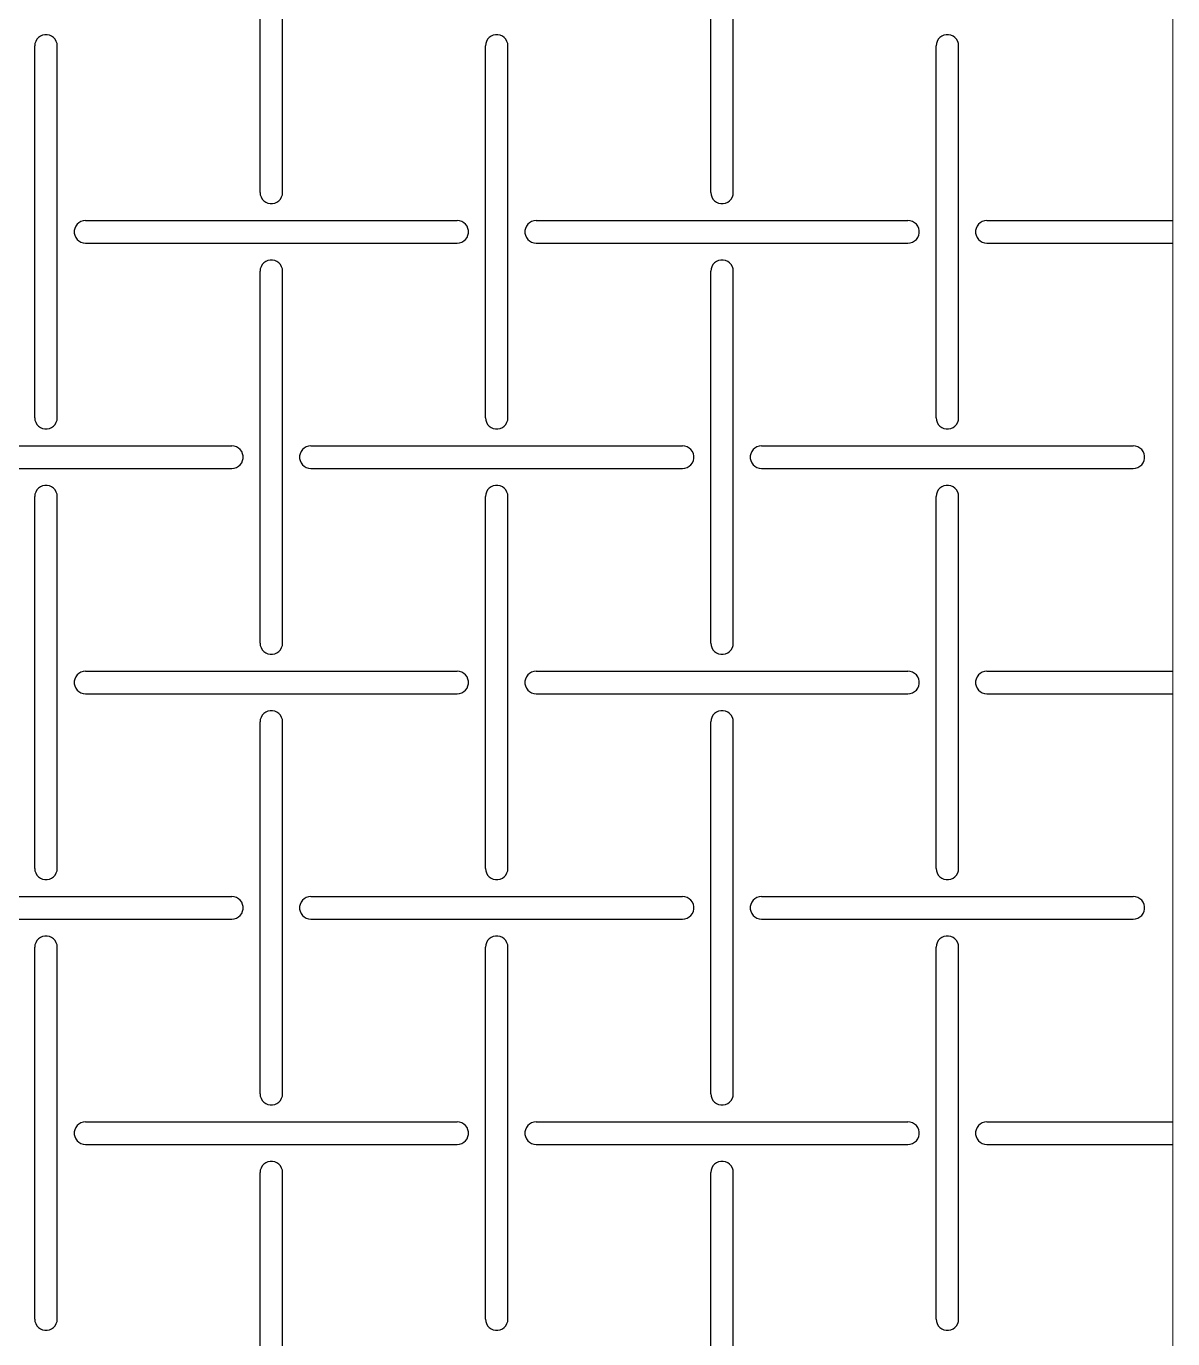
# Model space of a CAD drawing. Header units: metres. Extents: x 0 to 100, y -20 to 320.
# Drawn here: x 49.1 to 100, y 180.9 to 239.1 of the extents above; entities that cross this region are included whole.
import ezdxf

# ---------------------------------------------------------------- set-up
doc = ezdxf.new("R2010")
doc.units = ezdxf.units.M

msp = doc.modelspace()

# ---------------------------------------------------------------- linework, layer by layer
at = {"lineweight": 0}
msp.add_line((100, -20), (100, 320), dxfattribs=at)
for p, q in [((59.5, 231.75), (59.5, 248.25)), ((60.5, 231.75), (60.5, 248.25)), ((79.5, 231.75), (79.5, 248.25)), ((80.5, 231.75), (80.5, 248.25)), ((49.511, 238.354), (49.5, 238.25)), ((49.5, 221.75), (49.5, 238.25)), ((49.543, 238.453), (49.511, 238.354)), ((49.595, 238.544), (49.543, 238.453)), ((49.665, 238.622), (49.595, 238.544)), ((49.75, 238.683), (49.665, 238.622)), ((49.845, 238.726), (49.75, 238.683)), ((49.948, 238.747), (49.845, 238.726)), ((50.052, 238.747), (49.948, 238.747)), ((50.155, 238.726), (50.052, 238.747)), ((50.25, 238.683), (50.155, 238.726)), ((50.335, 238.622), (50.25, 238.683)), ((50.405, 238.544), (50.335, 238.622)), ((50.457, 238.453), (50.405, 238.544)), ((50.489, 238.354), (50.457, 238.453)), ((50.5, 238.25), (50.489, 238.354)), ((50.5, 221.75), (50.5, 238.25)), ((69.511, 238.354), (69.5, 238.25)), ((69.5, 221.75), (69.5, 238.25)), ((69.543, 238.453), (69.511, 238.354)), ((69.595, 238.544), (69.543, 238.453)), ((69.665, 238.622), (69.595, 238.544)), ((69.75, 238.683), (69.665, 238.622)), ((69.845, 238.726), (69.75, 238.683)), ((69.948, 238.747), (69.845, 238.726)), ((70.052, 238.747), (69.948, 238.747)), ((70.155, 238.726), (70.052, 238.747)), ((70.25, 238.683), (70.155, 238.726)), ((70.335, 238.622), (70.25, 238.683)), ((70.405, 238.544), (70.335, 238.622)), ((70.457, 238.453), (70.405, 238.544)), ((70.489, 238.354), (70.457, 238.453)), ((70.5, 238.25), (70.489, 238.354)), ((70.5, 221.75), (70.5, 238.25)), ((89.511, 238.354), (89.5, 238.25)), ((89.5, 221.75), (89.5, 238.25)), ((89.543, 238.453), (89.511, 238.354)), ((89.595, 238.544), (89.543, 238.453)), ((89.665, 238.622), (89.595, 238.544)), ((89.75, 238.683), (89.665, 238.622)), ((89.845, 238.726), (89.75, 238.683)), ((89.948, 238.747), (89.845, 238.726)), ((90.052, 238.747), (89.948, 238.747)), ((90.155, 238.726), (90.052, 238.747)), ((90.25, 238.683), (90.155, 238.726)), ((90.335, 238.622), (90.25, 238.683)), ((90.405, 238.544), (90.335, 238.622)), ((90.457, 238.453), (90.405, 238.544)), ((90.489, 238.354), (90.457, 238.453)), ((90.5, 238.25), (90.489, 238.354)), ((90.5, 221.75), (90.5, 238.25)), ((59.5, 231.75), (59.511, 231.646)), ((59.511, 231.646), (59.543, 231.547)), ((59.543, 231.547), (59.595, 231.456)), ((59.595, 231.456), (59.665, 231.378)), ((59.665, 231.378), (59.75, 231.317)), ((59.75, 231.317), (59.845, 231.274)), ((59.845, 231.274), (59.948, 231.253)), ((59.948, 231.253), (60.052, 231.253)), ((60.052, 231.253), (60.155, 231.274)), ((60.155, 231.274), (60.25, 231.317)), ((60.25, 231.317), (60.335, 231.378)), ((60.335, 231.378), (60.405, 231.456)), ((60.405, 231.456), (60.457, 231.547)), ((60.457, 231.547), (60.489, 231.646)), ((60.489, 231.646), (60.5, 231.75)), ((79.5, 231.75), (79.511, 231.646)), ((79.511, 231.646), (79.543, 231.547)), ((79.543, 231.547), (79.595, 231.456)), ((79.595, 231.456), (79.665, 231.378)), ((79.665, 231.378), (79.75, 231.317)), ((79.75, 231.317), (79.845, 231.274)), ((79.845, 231.274), (79.948, 231.253)), ((79.948, 231.253), (80.052, 231.253)), ((80.052, 231.253), (80.155, 231.274)), ((80.155, 231.274), (80.25, 231.317)), ((80.25, 231.317), (80.335, 231.378)), ((80.335, 231.378), (80.405, 231.456)), ((80.405, 231.456), (80.457, 231.547)), ((80.457, 231.547), (80.489, 231.646)), ((80.489, 231.646), (80.5, 231.75)), ((51.274, 230.155), (51.253, 230.052)), ((51.317, 230.25), (51.274, 230.155)), ((51.378, 230.335), (51.317, 230.25)), ((51.456, 230.405), (51.378, 230.335)), ((51.547, 230.457), (51.456, 230.405)), ((51.646, 230.489), (51.547, 230.457)), ((51.75, 230.5), (51.646, 230.489)), ((51.75, 230.5), (68.25, 230.5)), ((68.354, 230.489), (68.25, 230.5)), ((68.453, 230.457), (68.354, 230.489)), ((68.544, 230.405), (68.453, 230.457)), ((68.622, 230.335), (68.544, 230.405)), ((68.683, 230.25), (68.622, 230.335)), ((68.726, 230.155), (68.683, 230.25)), ((68.747, 230.052), (68.726, 230.155)), ((71.274, 230.155), (71.253, 230.052)), ((71.317, 230.25), (71.274, 230.155)), ((71.378, 230.335), (71.317, 230.25)), ((71.456, 230.405), (71.378, 230.335)), ((71.547, 230.457), (71.456, 230.405)), ((71.646, 230.489), (71.547, 230.457)), ((71.75, 230.5), (71.646, 230.489)), ((71.75, 230.5), (88.25, 230.5)), ((88.354, 230.489), (88.25, 230.5)), ((88.453, 230.457), (88.354, 230.489)), ((88.544, 230.405), (88.453, 230.457)), ((88.622, 230.335), (88.544, 230.405)), ((88.683, 230.25), (88.622, 230.335)), ((88.726, 230.155), (88.683, 230.25)), ((88.747, 230.052), (88.726, 230.155)), ((91.274, 230.155), (91.253, 230.052)), ((91.317, 230.25), (91.274, 230.155)), ((91.378, 230.335), (91.317, 230.25)), ((91.456, 230.405), (91.378, 230.335)), ((91.547, 230.457), (91.456, 230.405)), ((91.646, 230.489), (91.547, 230.457)), ((91.75, 230.5), (91.646, 230.489)), ((91.75, 230.5), (100, 230.5)), ((51.253, 230.052), (51.253, 229.948)), ((51.253, 229.948), (51.274, 229.845)), ((51.274, 229.845), (51.317, 229.75)), ((51.317, 229.75), (51.378, 229.665)), ((51.378, 229.665), (51.456, 229.595)), ((51.456, 229.595), (51.547, 229.543)), ((51.547, 229.543), (51.646, 229.511)), ((51.646, 229.511), (51.75, 229.5)), ((51.75, 229.5), (68.25, 229.5)), ((68.25, 229.5), (68.354, 229.511)), ((68.354, 229.511), (68.453, 229.543)), ((68.453, 229.543), (68.544, 229.595)), ((68.544, 229.595), (68.622, 229.665)), ((68.622, 229.665), (68.683, 229.75)), ((68.683, 229.75), (68.726, 229.845)), ((68.726, 229.845), (68.747, 229.948)), ((68.747, 229.948), (68.747, 230.052)), ((71.253, 230.052), (71.253, 229.948)), ((71.253, 229.948), (71.274, 229.845)), ((71.274, 229.845), (71.317, 229.75)), ((71.317, 229.75), (71.378, 229.665)), ((71.378, 229.665), (71.456, 229.595)), ((71.456, 229.595), (71.547, 229.543)), ((71.547, 229.543), (71.646, 229.511)), ((71.646, 229.511), (71.75, 229.5)), ((71.75, 229.5), (88.25, 229.5)), ((88.25, 229.5), (88.354, 229.511)), ((88.354, 229.511), (88.453, 229.543)), ((88.453, 229.543), (88.544, 229.595)), ((88.544, 229.595), (88.622, 229.665)), ((88.622, 229.665), (88.683, 229.75)), ((88.683, 229.75), (88.726, 229.845)), ((88.726, 229.845), (88.747, 229.948)), ((88.747, 229.948), (88.747, 230.052)), ((91.253, 230.052), (91.253, 229.948)), ((91.253, 229.948), (91.274, 229.845)), ((91.274, 229.845), (91.317, 229.75)), ((91.317, 229.75), (91.378, 229.665)), ((91.378, 229.665), (91.456, 229.595)), ((91.456, 229.595), (91.547, 229.543)), ((91.547, 229.543), (91.646, 229.511)), ((91.646, 229.511), (91.75, 229.5)), ((91.75, 229.5), (100, 229.5)), ((59.511, 228.354), (59.5, 228.25)), ((59.543, 228.453), (59.511, 228.354)), ((59.595, 228.544), (59.543, 228.453)), ((59.665, 228.622), (59.595, 228.544)), ((59.75, 228.683), (59.665, 228.622)), ((59.845, 228.726), (59.75, 228.683)), ((59.948, 228.747), (59.845, 228.726)), ((60.052, 228.747), (59.948, 228.747)), ((60.155, 228.726), (60.052, 228.747)), ((60.25, 228.683), (60.155, 228.726)), ((60.335, 228.622), (60.25, 228.683)), ((60.405, 228.544), (60.335, 228.622)), ((60.457, 228.453), (60.405, 228.544)), ((60.489, 228.354), (60.457, 228.453)), ((60.5, 228.25), (60.489, 228.354)), ((79.511, 228.354), (79.5, 228.25)), ((79.543, 228.453), (79.511, 228.354)), ((79.595, 228.544), (79.543, 228.453)), ((79.665, 228.622), (79.595, 228.544)), ((79.75, 228.683), (79.665, 228.622)), ((79.845, 228.726), (79.75, 228.683)), ((79.948, 228.747), (79.845, 228.726)), ((80.052, 228.747), (79.948, 228.747)), ((80.155, 228.726), (80.052, 228.747)), ((80.25, 228.683), (80.155, 228.726)), ((80.335, 228.622), (80.25, 228.683)), ((80.405, 228.544), (80.335, 228.622)), ((80.457, 228.453), (80.405, 228.544)), ((80.489, 228.354), (80.457, 228.453)), ((80.5, 228.25), (80.489, 228.354)), ((59.5, 211.75), (59.5, 228.25)), ((60.5, 211.75), (60.5, 228.25)), ((79.5, 211.75), (79.5, 228.25)), ((80.5, 211.75), (80.5, 228.25)), ((49.5, 221.75), (49.511, 221.646)), ((49.511, 221.646), (49.543, 221.547)), ((49.543, 221.547), (49.595, 221.456)), ((49.595, 221.456), (49.665, 221.378)), ((49.665, 221.378), (49.75, 221.317)), ((50.25, 221.317), (50.335, 221.378)), ((50.335, 221.378), (50.405, 221.456)), ((50.405, 221.456), (50.457, 221.547)), ((50.457, 221.547), (50.489, 221.646)), ((50.489, 221.646), (50.5, 221.75)), ((69.5, 221.75), (69.511, 221.646)), ((69.511, 221.646), (69.543, 221.547)), ((69.543, 221.547), (69.595, 221.456)), ((69.595, 221.456), (69.665, 221.378)), ((69.665, 221.378), (69.75, 221.317)), ((70.25, 221.317), (70.335, 221.378)), ((70.335, 221.378), (70.405, 221.456)), ((70.405, 221.456), (70.457, 221.547)), ((70.457, 221.547), (70.489, 221.646)), ((70.489, 221.646), (70.5, 221.75)), ((89.5, 221.75), (89.511, 221.646)), ((89.511, 221.646), (89.543, 221.547)), ((89.543, 221.547), (89.595, 221.456)), ((89.595, 221.456), (89.665, 221.378)), ((89.665, 221.378), (89.75, 221.317)), ((90.25, 221.317), (90.335, 221.378)), ((90.335, 221.378), (90.405, 221.456)), ((90.405, 221.456), (90.457, 221.547)), ((90.457, 221.547), (90.489, 221.646)), ((90.489, 221.646), (90.5, 221.75)), ((49.75, 221.317), (49.845, 221.274)), ((49.845, 221.274), (49.948, 221.253)), ((49.948, 221.253), (50.052, 221.253)), ((50.052, 221.253), (50.155, 221.274)), ((50.155, 221.274), (50.25, 221.317)), ((69.75, 221.317), (69.845, 221.274)), ((69.845, 221.274), (69.948, 221.253)), ((69.948, 221.253), (70.052, 221.253)), ((70.052, 221.253), (70.155, 221.274)), ((70.155, 221.274), (70.25, 221.317)), ((89.75, 221.317), (89.845, 221.274)), ((89.845, 221.274), (89.948, 221.253)), ((89.948, 221.253), (90.052, 221.253)), ((90.052, 221.253), (90.155, 221.274)), ((90.155, 221.274), (90.25, 221.317)), ((41.75, 220.5), (58.25, 220.5)), ((58.354, 220.489), (58.25, 220.5)), ((58.453, 220.457), (58.354, 220.489)), ((58.544, 220.405), (58.453, 220.457)), ((58.622, 220.335), (58.544, 220.405)), ((58.683, 220.25), (58.622, 220.335)), ((58.726, 220.155), (58.683, 220.25)), ((61.317, 220.25), (61.274, 220.155)), ((61.378, 220.335), (61.317, 220.25)), ((61.456, 220.405), (61.378, 220.335)), ((61.547, 220.457), (61.456, 220.405)), ((61.646, 220.489), (61.547, 220.457)), ((61.75, 220.5), (61.646, 220.489)), ((61.75, 220.5), (78.25, 220.5)), ((78.354, 220.489), (78.25, 220.5)), ((78.453, 220.457), (78.354, 220.489)), ((78.544, 220.405), (78.453, 220.457)), ((78.622, 220.335), (78.544, 220.405)), ((78.683, 220.25), (78.622, 220.335)), ((78.726, 220.155), (78.683, 220.25)), ((81.317, 220.25), (81.274, 220.155)), ((81.378, 220.335), (81.317, 220.25)), ((81.456, 220.405), (81.378, 220.335)), ((81.547, 220.457), (81.456, 220.405)), ((81.646, 220.489), (81.547, 220.457)), ((81.75, 220.5), (81.646, 220.489)), ((81.75, 220.5), (98.25, 220.5)), ((98.354, 220.489), (98.25, 220.5)), ((98.453, 220.457), (98.354, 220.489)), ((98.544, 220.405), (98.453, 220.457)), ((98.622, 220.335), (98.544, 220.405)), ((98.683, 220.25), (98.622, 220.335)), ((98.726, 220.155), (98.683, 220.25)), ((58.453, 219.543), (58.544, 219.595)), ((58.544, 219.595), (58.622, 219.665)), ((58.622, 219.665), (58.683, 219.75)), ((58.683, 219.75), (58.726, 219.845)), ((58.747, 220.052), (58.726, 220.155)), ((58.726, 219.845), (58.747, 219.948)), ((58.747, 219.948), (58.747, 220.052)), ((61.274, 220.155), (61.253, 220.052)), ((61.253, 220.052), (61.253, 219.948)), ((61.253, 219.948), (61.274, 219.845)), ((61.274, 219.845), (61.317, 219.75)), ((61.317, 219.75), (61.378, 219.665)), ((61.378, 219.665), (61.456, 219.595)), ((61.456, 219.595), (61.547, 219.543)), ((78.453, 219.543), (78.544, 219.595)), ((78.544, 219.595), (78.622, 219.665)), ((78.622, 219.665), (78.683, 219.75)), ((78.683, 219.75), (78.726, 219.845)), ((78.747, 220.052), (78.726, 220.155)), ((78.726, 219.845), (78.747, 219.948)), ((78.747, 219.948), (78.747, 220.052)), ((81.274, 220.155), (81.253, 220.052)), ((81.253, 220.052), (81.253, 219.948)), ((81.253, 219.948), (81.274, 219.845)), ((81.274, 219.845), (81.317, 219.75)), ((81.317, 219.75), (81.378, 219.665)), ((81.378, 219.665), (81.456, 219.595)), ((81.456, 219.595), (81.547, 219.543)), ((98.453, 219.543), (98.544, 219.595)), ((98.544, 219.595), (98.622, 219.665)), ((98.622, 219.665), (98.683, 219.75)), ((98.683, 219.75), (98.726, 219.845)), ((98.747, 220.052), (98.726, 220.155)), ((98.726, 219.845), (98.747, 219.948)), ((98.747, 219.948), (98.747, 220.052)), ((41.75, 219.5), (58.25, 219.5)), ((58.25, 219.5), (58.354, 219.511)), ((58.354, 219.511), (58.453, 219.543)), ((61.547, 219.543), (61.646, 219.511)), ((61.646, 219.511), (61.75, 219.5)), ((61.75, 219.5), (78.25, 219.5)), ((78.25, 219.5), (78.354, 219.511)), ((78.354, 219.511), (78.453, 219.543)), ((81.547, 219.543), (81.646, 219.511)), ((81.646, 219.511), (81.75, 219.5)), ((81.75, 219.5), (98.25, 219.5)), ((98.25, 219.5), (98.354, 219.511)), ((98.354, 219.511), (98.453, 219.543)), ((49.543, 218.453), (49.511, 218.354)), ((49.595, 218.544), (49.543, 218.453)), ((49.665, 218.622), (49.595, 218.544)), ((49.75, 218.683), (49.665, 218.622)), ((49.845, 218.726), (49.75, 218.683)), ((49.948, 218.747), (49.845, 218.726)), ((50.052, 218.747), (49.948, 218.747)), ((50.155, 218.726), (50.052, 218.747)), ((50.25, 218.683), (50.155, 218.726)), ((50.335, 218.622), (50.25, 218.683)), ((50.405, 218.544), (50.335, 218.622)), ((50.457, 218.453), (50.405, 218.544)), ((50.489, 218.354), (50.457, 218.453)), ((69.543, 218.453), (69.511, 218.354)), ((69.595, 218.544), (69.543, 218.453)), ((69.665, 218.622), (69.595, 218.544)), ((69.75, 218.683), (69.665, 218.622)), ((69.845, 218.726), (69.75, 218.683)), ((69.948, 218.747), (69.845, 218.726)), ((70.052, 218.747), (69.948, 218.747)), ((70.155, 218.726), (70.052, 218.747)), ((70.25, 218.683), (70.155, 218.726)), ((70.335, 218.622), (70.25, 218.683)), ((70.405, 218.544), (70.335, 218.622)), ((70.457, 218.453), (70.405, 218.544)), ((70.489, 218.354), (70.457, 218.453)), ((89.543, 218.453), (89.511, 218.354)), ((89.595, 218.544), (89.543, 218.453)), ((89.665, 218.622), (89.595, 218.544)), ((89.75, 218.683), (89.665, 218.622)), ((89.845, 218.726), (89.75, 218.683)), ((89.948, 218.747), (89.845, 218.726)), ((90.052, 218.747), (89.948, 218.747)), ((90.155, 218.726), (90.052, 218.747)), ((90.25, 218.683), (90.155, 218.726)), ((90.335, 218.622), (90.25, 218.683)), ((90.405, 218.544), (90.335, 218.622)), ((90.457, 218.453), (90.405, 218.544)), ((90.489, 218.354), (90.457, 218.453)), ((49.511, 218.354), (49.5, 218.25)), ((49.5, 201.75), (49.5, 218.25)), ((50.5, 218.25), (50.489, 218.354)), ((50.5, 201.75), (50.5, 218.25)), ((69.511, 218.354), (69.5, 218.25)), ((69.5, 201.75), (69.5, 218.25)), ((70.5, 218.25), (70.489, 218.354)), ((70.5, 201.75), (70.5, 218.25)), ((89.511, 218.354), (89.5, 218.25)), ((89.5, 201.75), (89.5, 218.25)), ((90.5, 218.25), (90.489, 218.354)), ((90.5, 201.75), (90.5, 218.25)), ((59.5, 211.75), (59.511, 211.646)), ((59.511, 211.646), (59.543, 211.547)), ((59.543, 211.547), (59.595, 211.456)), ((59.595, 211.456), (59.665, 211.378)), ((60.335, 211.378), (60.405, 211.456)), ((60.405, 211.456), (60.457, 211.547)), ((60.457, 211.547), (60.489, 211.646)), ((60.489, 211.646), (60.5, 211.75)), ((79.5, 211.75), (79.511, 211.646)), ((79.511, 211.646), (79.543, 211.547)), ((79.543, 211.547), (79.595, 211.456)), ((79.595, 211.456), (79.665, 211.378)), ((80.335, 211.378), (80.405, 211.456)), ((80.405, 211.456), (80.457, 211.547)), ((80.457, 211.547), (80.489, 211.646)), ((80.489, 211.646), (80.5, 211.75)), ((59.665, 211.378), (59.75, 211.317)), ((59.75, 211.317), (59.845, 211.274)), ((59.845, 211.274), (59.948, 211.253)), ((59.948, 211.253), (60.052, 211.253)), ((60.052, 211.253), (60.155, 211.274)), ((60.155, 211.274), (60.25, 211.317)), ((60.25, 211.317), (60.335, 211.378)), ((79.665, 211.378), (79.75, 211.317)), ((79.75, 211.317), (79.845, 211.274)), ((79.845, 211.274), (79.948, 211.253)), ((79.948, 211.253), (80.052, 211.253)), ((80.052, 211.253), (80.155, 211.274)), ((80.155, 211.274), (80.25, 211.317)), ((80.25, 211.317), (80.335, 211.378)), ((51.378, 210.335), (51.317, 210.25)), ((51.456, 210.405), (51.378, 210.335)), ((51.547, 210.457), (51.456, 210.405)), ((51.646, 210.489), (51.547, 210.457)), ((51.75, 210.5), (51.646, 210.489)), ((51.75, 210.5), (68.25, 210.5)), ((68.354, 210.489), (68.25, 210.5)), ((68.453, 210.457), (68.354, 210.489)), ((68.544, 210.405), (68.453, 210.457)), ((68.622, 210.335), (68.544, 210.405)), ((68.683, 210.25), (68.622, 210.335)), ((71.378, 210.335), (71.317, 210.25)), ((71.456, 210.405), (71.378, 210.335)), ((71.547, 210.457), (71.456, 210.405)), ((71.646, 210.489), (71.547, 210.457)), ((71.75, 210.5), (71.646, 210.489)), ((71.75, 210.5), (88.25, 210.5)), ((88.354, 210.489), (88.25, 210.5)), ((88.453, 210.457), (88.354, 210.489)), ((88.544, 210.405), (88.453, 210.457)), ((88.622, 210.335), (88.544, 210.405)), ((88.683, 210.25), (88.622, 210.335)), ((91.378, 210.335), (91.317, 210.25)), ((91.456, 210.405), (91.378, 210.335)), ((91.547, 210.457), (91.456, 210.405)), ((91.646, 210.489), (91.547, 210.457)), ((91.75, 210.5), (91.646, 210.489)), ((91.75, 210.5), (100, 210.5)), ((51.274, 210.155), (51.253, 210.052)), ((51.253, 210.052), (51.253, 209.948)), ((51.253, 209.948), (51.274, 209.845)), ((51.317, 210.25), (51.274, 210.155)), ((51.274, 209.845), (51.317, 209.75)), ((51.317, 209.75), (51.378, 209.665)), ((68.622, 209.665), (68.683, 209.75)), ((68.726, 210.155), (68.683, 210.25)), ((68.683, 209.75), (68.726, 209.845)), ((68.747, 210.052), (68.726, 210.155)), ((68.726, 209.845), (68.747, 209.948)), ((68.747, 209.948), (68.747, 210.052)), ((71.274, 210.155), (71.253, 210.052)), ((71.253, 210.052), (71.253, 209.948)), ((71.253, 209.948), (71.274, 209.845)), ((71.317, 210.25), (71.274, 210.155)), ((71.274, 209.845), (71.317, 209.75)), ((71.317, 209.75), (71.378, 209.665)), ((88.622, 209.665), (88.683, 209.75)), ((88.726, 210.155), (88.683, 210.25)), ((88.683, 209.75), (88.726, 209.845)), ((88.747, 210.052), (88.726, 210.155)), ((88.726, 209.845), (88.747, 209.948)), ((88.747, 209.948), (88.747, 210.052)), ((91.274, 210.155), (91.253, 210.052)), ((91.253, 210.052), (91.253, 209.948)), ((91.253, 209.948), (91.274, 209.845)), ((91.317, 210.25), (91.274, 210.155)), ((91.274, 209.845), (91.317, 209.75)), ((91.317, 209.75), (91.378, 209.665)), ((51.378, 209.665), (51.456, 209.595)), ((51.456, 209.595), (51.547, 209.543)), ((51.547, 209.543), (51.646, 209.511)), ((51.646, 209.511), (51.75, 209.5)), ((51.75, 209.5), (68.25, 209.5)), ((68.25, 209.5), (68.354, 209.511)), ((68.354, 209.511), (68.453, 209.543)), ((68.453, 209.543), (68.544, 209.595)), ((68.544, 209.595), (68.622, 209.665)), ((71.378, 209.665), (71.456, 209.595)), ((71.456, 209.595), (71.547, 209.543)), ((71.547, 209.543), (71.646, 209.511)), ((71.646, 209.511), (71.75, 209.5)), ((71.75, 209.5), (88.25, 209.5)), ((88.25, 209.5), (88.354, 209.511)), ((88.354, 209.511), (88.453, 209.543)), ((88.453, 209.543), (88.544, 209.595)), ((88.544, 209.595), (88.622, 209.665)), ((91.378, 209.665), (91.456, 209.595)), ((91.456, 209.595), (91.547, 209.543)), ((91.547, 209.543), (91.646, 209.511)), ((91.646, 209.511), (91.75, 209.5)), ((91.75, 209.5), (100, 209.5)), ((59.595, 208.544), (59.543, 208.453)), ((59.665, 208.622), (59.595, 208.544)), ((59.75, 208.683), (59.665, 208.622)), ((59.845, 208.726), (59.75, 208.683)), ((59.948, 208.747), (59.845, 208.726)), ((60.052, 208.747), (59.948, 208.747)), ((60.155, 208.726), (60.052, 208.747)), ((60.25, 208.683), (60.155, 208.726)), ((60.335, 208.622), (60.25, 208.683)), ((60.405, 208.544), (60.335, 208.622)), ((60.457, 208.453), (60.405, 208.544)), ((79.595, 208.544), (79.543, 208.453)), ((79.665, 208.622), (79.595, 208.544)), ((79.75, 208.683), (79.665, 208.622)), ((79.845, 208.726), (79.75, 208.683)), ((79.948, 208.747), (79.845, 208.726)), ((80.052, 208.747), (79.948, 208.747)), ((80.155, 208.726), (80.052, 208.747)), ((80.25, 208.683), (80.155, 208.726)), ((80.335, 208.622), (80.25, 208.683)), ((80.405, 208.544), (80.335, 208.622)), ((80.457, 208.453), (80.405, 208.544)), ((59.511, 208.354), (59.5, 208.25)), ((59.5, 191.75), (59.5, 208.25)), ((59.543, 208.453), (59.511, 208.354)), ((60.489, 208.354), (60.457, 208.453)), ((60.5, 208.25), (60.489, 208.354)), ((60.5, 191.75), (60.5, 208.25)), ((79.511, 208.354), (79.5, 208.25)), ((79.5, 191.75), (79.5, 208.25)), ((79.543, 208.453), (79.511, 208.354)), ((80.489, 208.354), (80.457, 208.453)), ((80.5, 208.25), (80.489, 208.354)), ((80.5, 191.75), (80.5, 208.25)), ((49.5, 201.75), (49.511, 201.646)), ((49.511, 201.646), (49.543, 201.547)), ((49.543, 201.547), (49.595, 201.456)), ((50.405, 201.456), (50.457, 201.547)), ((50.457, 201.547), (50.489, 201.646)), ((50.489, 201.646), (50.5, 201.75)), ((69.5, 201.75), (69.511, 201.646)), ((69.511, 201.646), (69.543, 201.547)), ((69.543, 201.547), (69.595, 201.456)), ((70.405, 201.456), (70.457, 201.547)), ((70.457, 201.547), (70.489, 201.646)), ((70.489, 201.646), (70.5, 201.75)), ((89.5, 201.75), (89.511, 201.646)), ((89.511, 201.646), (89.543, 201.547)), ((89.543, 201.547), (89.595, 201.456)), ((90.405, 201.456), (90.457, 201.547)), ((90.457, 201.547), (90.489, 201.646)), ((90.489, 201.646), (90.5, 201.75)), ((49.595, 201.456), (49.665, 201.378)), ((49.665, 201.378), (49.75, 201.317)), ((49.75, 201.317), (49.845, 201.274)), ((49.845, 201.274), (49.948, 201.253)), ((49.948, 201.253), (50.052, 201.253)), ((50.052, 201.253), (50.155, 201.274)), ((50.155, 201.274), (50.25, 201.317)), ((50.25, 201.317), (50.335, 201.378)), ((50.335, 201.378), (50.405, 201.456)), ((69.595, 201.456), (69.665, 201.378)), ((69.665, 201.378), (69.75, 201.317)), ((69.75, 201.317), (69.845, 201.274)), ((69.845, 201.274), (69.948, 201.253)), ((69.948, 201.253), (70.052, 201.253)), ((70.052, 201.253), (70.155, 201.274)), ((70.155, 201.274), (70.25, 201.317)), ((70.25, 201.317), (70.335, 201.378)), ((70.335, 201.378), (70.405, 201.456)), ((89.595, 201.456), (89.665, 201.378)), ((89.665, 201.378), (89.75, 201.317)), ((89.75, 201.317), (89.845, 201.274)), ((89.845, 201.274), (89.948, 201.253)), ((89.948, 201.253), (90.052, 201.253)), ((90.052, 201.253), (90.155, 201.274)), ((90.155, 201.274), (90.25, 201.317)), ((90.25, 201.317), (90.335, 201.378)), ((90.335, 201.378), (90.405, 201.456)), ((41.75, 200.5), (58.25, 200.5)), ((58.354, 200.489), (58.25, 200.5)), ((58.453, 200.457), (58.354, 200.489)), ((58.544, 200.405), (58.453, 200.457)), ((58.622, 200.335), (58.544, 200.405)), ((61.456, 200.405), (61.378, 200.335)), ((61.547, 200.457), (61.456, 200.405)), ((61.646, 200.489), (61.547, 200.457)), ((61.75, 200.5), (61.646, 200.489)), ((61.75, 200.5), (78.25, 200.5)), ((78.354, 200.489), (78.25, 200.5)), ((78.453, 200.457), (78.354, 200.489)), ((78.544, 200.405), (78.453, 200.457)), ((78.622, 200.335), (78.544, 200.405)), ((81.456, 200.405), (81.378, 200.335)), ((81.547, 200.457), (81.456, 200.405)), ((81.646, 200.489), (81.547, 200.457)), ((81.75, 200.5), (81.646, 200.489)), ((81.75, 200.5), (98.25, 200.5)), ((98.354, 200.489), (98.25, 200.5)), ((98.453, 200.457), (98.354, 200.489)), ((98.544, 200.405), (98.453, 200.457)), ((98.622, 200.335), (98.544, 200.405)), ((58.683, 200.25), (58.622, 200.335)), ((58.726, 200.155), (58.683, 200.25)), ((58.683, 199.75), (58.726, 199.845)), ((58.747, 200.052), (58.726, 200.155)), ((58.726, 199.845), (58.747, 199.948)), ((58.747, 199.948), (58.747, 200.052)), ((61.274, 200.155), (61.253, 200.052)), ((61.253, 200.052), (61.253, 199.948)), ((61.253, 199.948), (61.274, 199.845)), ((61.317, 200.25), (61.274, 200.155)), ((61.274, 199.845), (61.317, 199.75)), ((61.378, 200.335), (61.317, 200.25)), ((78.683, 200.25), (78.622, 200.335)), ((78.726, 200.155), (78.683, 200.25)), ((78.683, 199.75), (78.726, 199.845)), ((78.747, 200.052), (78.726, 200.155)), ((78.726, 199.845), (78.747, 199.948)), ((78.747, 199.948), (78.747, 200.052)), ((81.274, 200.155), (81.253, 200.052)), ((81.253, 200.052), (81.253, 199.948)), ((81.253, 199.948), (81.274, 199.845)), ((81.317, 200.25), (81.274, 200.155)), ((81.274, 199.845), (81.317, 199.75)), ((81.378, 200.335), (81.317, 200.25)), ((98.683, 200.25), (98.622, 200.335)), ((98.726, 200.155), (98.683, 200.25)), ((98.683, 199.75), (98.726, 199.845)), ((98.747, 200.052), (98.726, 200.155)), ((98.726, 199.845), (98.747, 199.948)), ((98.747, 199.948), (98.747, 200.052)), ((41.75, 199.5), (58.25, 199.5)), ((58.25, 199.5), (58.354, 199.511)), ((58.354, 199.511), (58.453, 199.543)), ((58.453, 199.543), (58.544, 199.595)), ((58.544, 199.595), (58.622, 199.665)), ((58.622, 199.665), (58.683, 199.75)), ((61.317, 199.75), (61.378, 199.665)), ((61.378, 199.665), (61.456, 199.595)), ((61.456, 199.595), (61.547, 199.543)), ((61.547, 199.543), (61.646, 199.511)), ((61.646, 199.511), (61.75, 199.5)), ((61.75, 199.5), (78.25, 199.5)), ((78.25, 199.5), (78.354, 199.511)), ((78.354, 199.511), (78.453, 199.543)), ((78.453, 199.543), (78.544, 199.595)), ((78.544, 199.595), (78.622, 199.665)), ((78.622, 199.665), (78.683, 199.75)), ((81.317, 199.75), (81.378, 199.665)), ((81.378, 199.665), (81.456, 199.595)), ((81.456, 199.595), (81.547, 199.543)), ((81.547, 199.543), (81.646, 199.511)), ((81.646, 199.511), (81.75, 199.5)), ((81.75, 199.5), (98.25, 199.5)), ((98.25, 199.5), (98.354, 199.511)), ((98.354, 199.511), (98.453, 199.543)), ((98.453, 199.543), (98.544, 199.595)), ((98.544, 199.595), (98.622, 199.665)), ((98.622, 199.665), (98.683, 199.75)), ((49.75, 198.683), (49.665, 198.622)), ((49.845, 198.726), (49.75, 198.683)), ((49.948, 198.747), (49.845, 198.726)), ((50.052, 198.747), (49.948, 198.747)), ((50.155, 198.726), (50.052, 198.747)), ((50.25, 198.683), (50.155, 198.726)), ((50.335, 198.622), (50.25, 198.683)), ((69.75, 198.683), (69.665, 198.622)), ((69.845, 198.726), (69.75, 198.683)), ((69.948, 198.747), (69.845, 198.726)), ((70.052, 198.747), (69.948, 198.747)), ((70.155, 198.726), (70.052, 198.747)), ((70.25, 198.683), (70.155, 198.726)), ((70.335, 198.622), (70.25, 198.683)), ((89.75, 198.683), (89.665, 198.622)), ((89.845, 198.726), (89.75, 198.683)), ((89.948, 198.747), (89.845, 198.726)), ((90.052, 198.747), (89.948, 198.747)), ((90.155, 198.726), (90.052, 198.747)), ((90.25, 198.683), (90.155, 198.726)), ((90.335, 198.622), (90.25, 198.683)), ((49.511, 198.354), (49.5, 198.25)), ((49.5, 181.75), (49.5, 198.25)), ((49.543, 198.453), (49.511, 198.354)), ((49.595, 198.544), (49.543, 198.453)), ((49.665, 198.622), (49.595, 198.544)), ((50.405, 198.544), (50.335, 198.622)), ((50.457, 198.453), (50.405, 198.544)), ((50.489, 198.354), (50.457, 198.453)), ((50.5, 198.25), (50.489, 198.354)), ((50.5, 181.75), (50.5, 198.25)), ((69.511, 198.354), (69.5, 198.25)), ((69.5, 181.75), (69.5, 198.25)), ((69.543, 198.453), (69.511, 198.354)), ((69.595, 198.544), (69.543, 198.453)), ((69.665, 198.622), (69.595, 198.544)), ((70.405, 198.544), (70.335, 198.622)), ((70.457, 198.453), (70.405, 198.544)), ((70.489, 198.354), (70.457, 198.453)), ((70.5, 198.25), (70.489, 198.354)), ((70.5, 181.75), (70.5, 198.25)), ((89.511, 198.354), (89.5, 198.25)), ((89.5, 181.75), (89.5, 198.25)), ((89.543, 198.453), (89.511, 198.354)), ((89.595, 198.544), (89.543, 198.453)), ((89.665, 198.622), (89.595, 198.544)), ((90.405, 198.544), (90.335, 198.622)), ((90.457, 198.453), (90.405, 198.544)), ((90.489, 198.354), (90.457, 198.453)), ((90.5, 198.25), (90.489, 198.354)), ((90.5, 181.75), (90.5, 198.25)), ((59.5, 191.75), (59.511, 191.646)), ((59.511, 191.646), (59.543, 191.547)), ((60.457, 191.547), (60.489, 191.646)), ((60.489, 191.646), (60.5, 191.75)), ((79.5, 191.75), (79.511, 191.646)), ((79.511, 191.646), (79.543, 191.547)), ((80.457, 191.547), (80.489, 191.646)), ((80.489, 191.646), (80.5, 191.75)), ((59.543, 191.547), (59.595, 191.456)), ((59.595, 191.456), (59.665, 191.378)), ((59.665, 191.378), (59.75, 191.317)), ((59.75, 191.317), (59.845, 191.274)), ((59.845, 191.274), (59.948, 191.253)), ((59.948, 191.253), (60.052, 191.253)), ((60.052, 191.253), (60.155, 191.274)), ((60.155, 191.274), (60.25, 191.317)), ((60.25, 191.317), (60.335, 191.378)), ((60.335, 191.378), (60.405, 191.456)), ((60.405, 191.456), (60.457, 191.547)), ((79.543, 191.547), (79.595, 191.456)), ((79.595, 191.456), (79.665, 191.378)), ((79.665, 191.378), (79.75, 191.317)), ((79.75, 191.317), (79.845, 191.274)), ((79.845, 191.274), (79.948, 191.253)), ((79.948, 191.253), (80.052, 191.253)), ((80.052, 191.253), (80.155, 191.274)), ((80.155, 191.274), (80.25, 191.317)), ((80.25, 191.317), (80.335, 191.378)), ((80.335, 191.378), (80.405, 191.456)), ((80.405, 191.456), (80.457, 191.547)), ((51.646, 190.489), (51.547, 190.457)), ((51.75, 190.5), (51.646, 190.489)), ((51.75, 190.5), (68.25, 190.5)), ((68.354, 190.489), (68.25, 190.5)), ((68.453, 190.457), (68.354, 190.489)), ((71.646, 190.489), (71.547, 190.457)), ((71.75, 190.5), (71.646, 190.489)), ((71.75, 190.5), (88.25, 190.5)), ((88.354, 190.489), (88.25, 190.5)), ((88.453, 190.457), (88.354, 190.489)), ((91.646, 190.489), (91.547, 190.457)), ((91.75, 190.5), (91.646, 190.489)), ((91.75, 190.5), (100, 190.5)), ((51.274, 190.155), (51.253, 190.052)), ((51.253, 190.052), (51.253, 189.948)), ((51.253, 189.948), (51.274, 189.845)), ((51.317, 190.25), (51.274, 190.155)), ((51.378, 190.335), (51.317, 190.25)), ((51.456, 190.405), (51.378, 190.335)), ((51.547, 190.457), (51.456, 190.405)), ((68.544, 190.405), (68.453, 190.457)), ((68.622, 190.335), (68.544, 190.405)), ((68.683, 190.25), (68.622, 190.335)), ((68.726, 190.155), (68.683, 190.25)), ((68.747, 190.052), (68.726, 190.155)), ((68.726, 189.845), (68.747, 189.948)), ((68.747, 189.948), (68.747, 190.052)), ((71.274, 190.155), (71.253, 190.052)), ((71.253, 190.052), (71.253, 189.948)), ((71.253, 189.948), (71.274, 189.845)), ((71.317, 190.25), (71.274, 190.155)), ((71.378, 190.335), (71.317, 190.25)), ((71.456, 190.405), (71.378, 190.335)), ((71.547, 190.457), (71.456, 190.405)), ((88.544, 190.405), (88.453, 190.457)), ((88.622, 190.335), (88.544, 190.405)), ((88.683, 190.25), (88.622, 190.335)), ((88.726, 190.155), (88.683, 190.25)), ((88.747, 190.052), (88.726, 190.155)), ((88.726, 189.845), (88.747, 189.948)), ((88.747, 189.948), (88.747, 190.052)), ((91.274, 190.155), (91.253, 190.052)), ((91.253, 190.052), (91.253, 189.948)), ((91.253, 189.948), (91.274, 189.845)), ((91.317, 190.25), (91.274, 190.155)), ((91.378, 190.335), (91.317, 190.25)), ((91.456, 190.405), (91.378, 190.335)), ((91.547, 190.457), (91.456, 190.405)), ((51.274, 189.845), (51.317, 189.75)), ((51.317, 189.75), (51.378, 189.665)), ((51.378, 189.665), (51.456, 189.595)), ((51.456, 189.595), (51.547, 189.543)), ((51.547, 189.543), (51.646, 189.511)), ((51.646, 189.511), (51.75, 189.5)), ((51.75, 189.5), (68.25, 189.5)), ((68.25, 189.5), (68.354, 189.511)), ((68.354, 189.511), (68.453, 189.543)), ((68.453, 189.543), (68.544, 189.595)), ((68.544, 189.595), (68.622, 189.665)), ((68.622, 189.665), (68.683, 189.75)), ((68.683, 189.75), (68.726, 189.845)), ((71.274, 189.845), (71.317, 189.75)), ((71.317, 189.75), (71.378, 189.665)), ((71.378, 189.665), (71.456, 189.595)), ((71.456, 189.595), (71.547, 189.543)), ((71.547, 189.543), (71.646, 189.511)), ((71.646, 189.511), (71.75, 189.5)), ((71.75, 189.5), (88.25, 189.5)), ((88.25, 189.5), (88.354, 189.511)), ((88.354, 189.511), (88.453, 189.543)), ((88.453, 189.543), (88.544, 189.595)), ((88.544, 189.595), (88.622, 189.665)), ((88.622, 189.665), (88.683, 189.75)), ((88.683, 189.75), (88.726, 189.845)), ((91.274, 189.845), (91.317, 189.75)), ((91.317, 189.75), (91.378, 189.665)), ((91.378, 189.665), (91.456, 189.595)), ((91.456, 189.595), (91.547, 189.543)), ((91.547, 189.543), (91.646, 189.511)), ((91.646, 189.511), (91.75, 189.5)), ((91.75, 189.5), (100, 189.5)), ((59.845, 188.726), (59.75, 188.683)), ((59.948, 188.747), (59.845, 188.726)), ((60.052, 188.747), (59.948, 188.747)), ((60.155, 188.726), (60.052, 188.747)), ((60.25, 188.683), (60.155, 188.726)), ((79.845, 188.726), (79.75, 188.683)), ((79.948, 188.747), (79.845, 188.726)), ((80.052, 188.747), (79.948, 188.747)), ((80.155, 188.726), (80.052, 188.747)), ((80.25, 188.683), (80.155, 188.726)), ((59.511, 188.354), (59.5, 188.25)), ((59.5, 171.75), (59.5, 188.25)), ((59.543, 188.453), (59.511, 188.354)), ((59.595, 188.544), (59.543, 188.453)), ((59.665, 188.622), (59.595, 188.544)), ((59.75, 188.683), (59.665, 188.622)), ((60.335, 188.622), (60.25, 188.683)), ((60.405, 188.544), (60.335, 188.622)), ((60.457, 188.453), (60.405, 188.544)), ((60.489, 188.354), (60.457, 188.453)), ((60.5, 188.25), (60.489, 188.354)), ((60.5, 171.75), (60.5, 188.25)), ((79.511, 188.354), (79.5, 188.25)), ((79.5, 171.75), (79.5, 188.25)), ((79.543, 188.453), (79.511, 188.354)), ((79.595, 188.544), (79.543, 188.453)), ((79.665, 188.622), (79.595, 188.544)), ((79.75, 188.683), (79.665, 188.622)), ((80.335, 188.622), (80.25, 188.683)), ((80.405, 188.544), (80.335, 188.622)), ((80.457, 188.453), (80.405, 188.544)), ((80.489, 188.354), (80.457, 188.453)), ((80.5, 188.25), (80.489, 188.354)), ((80.5, 171.75), (80.5, 188.25)), ((49.5, 181.75), (49.511, 181.646)), ((50.489, 181.646), (50.5, 181.75)), ((69.5, 181.75), (69.511, 181.646)), ((70.489, 181.646), (70.5, 181.75)), ((89.5, 181.75), (89.511, 181.646)), ((90.489, 181.646), (90.5, 181.75)), ((49.511, 181.646), (49.543, 181.547)), ((49.543, 181.547), (49.595, 181.456)), ((49.595, 181.456), (49.665, 181.378)), ((49.665, 181.378), (49.75, 181.317)), ((49.75, 181.317), (49.845, 181.274)), ((49.845, 181.274), (49.948, 181.253)), ((49.948, 181.253), (50.052, 181.253)), ((50.052, 181.253), (50.155, 181.274)), ((50.155, 181.274), (50.25, 181.317)), ((50.25, 181.317), (50.335, 181.378)), ((50.335, 181.378), (50.405, 181.456)), ((50.405, 181.456), (50.457, 181.547)), ((50.457, 181.547), (50.489, 181.646)), ((69.511, 181.646), (69.543, 181.547)), ((69.543, 181.547), (69.595, 181.456)), ((69.595, 181.456), (69.665, 181.378)), ((69.665, 181.378), (69.75, 181.317)), ((69.75, 181.317), (69.845, 181.274)), ((69.845, 181.274), (69.948, 181.253)), ((69.948, 181.253), (70.052, 181.253)), ((70.052, 181.253), (70.155, 181.274)), ((70.155, 181.274), (70.25, 181.317)), ((70.25, 181.317), (70.335, 181.378)), ((70.335, 181.378), (70.405, 181.456)), ((70.405, 181.456), (70.457, 181.547)), ((70.457, 181.547), (70.489, 181.646)), ((89.511, 181.646), (89.543, 181.547)), ((89.543, 181.547), (89.595, 181.456)), ((89.595, 181.456), (89.665, 181.378)), ((89.665, 181.378), (89.75, 181.317)), ((89.75, 181.317), (89.845, 181.274)), ((89.845, 181.274), (89.948, 181.253)), ((89.948, 181.253), (90.052, 181.253)), ((90.052, 181.253), (90.155, 181.274)), ((90.155, 181.274), (90.25, 181.317)), ((90.25, 181.317), (90.335, 181.378)), ((90.335, 181.378), (90.405, 181.456)), ((90.405, 181.456), (90.457, 181.547)), ((90.457, 181.547), (90.489, 181.646))]:
    msp.add_line(p, q)

doc.saveas('drawing.dxf')
